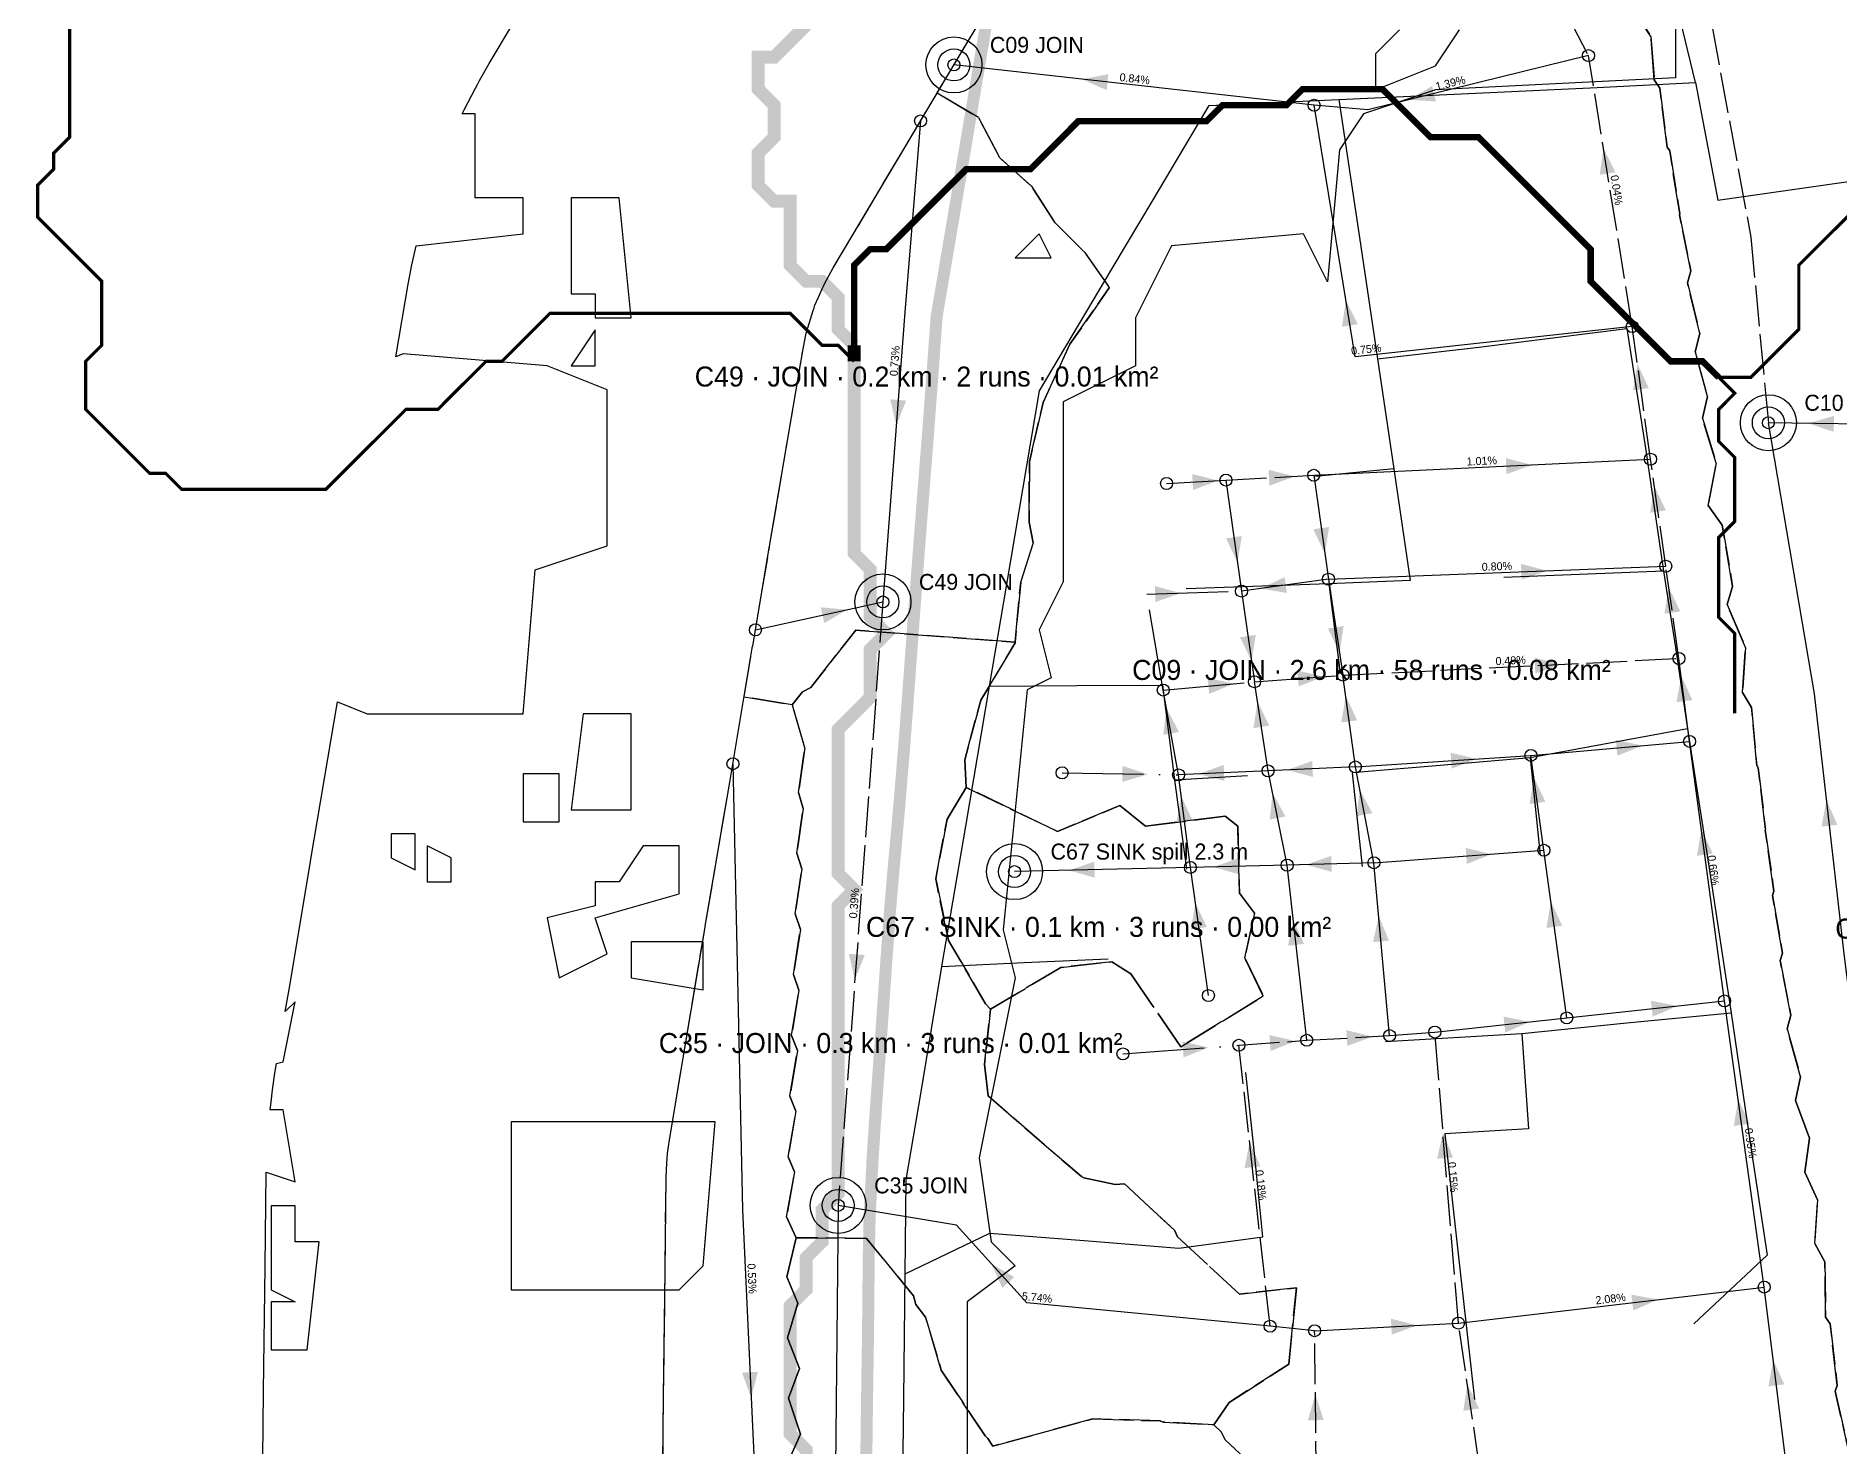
# Model space of a CAD drawing. Header units: metres. Extents: x 441395 to 476894, y 2561381 to 2578972.
# Drawn here: x 449871.5 to 450322.4, y 2569635 to 2569987.7 of the extents above; entities that cross this region are included whole.
import ezdxf
from ezdxf.enums import TextEntityAlignment as Align

# ---------------------------------------------------------------- set-up
doc = ezdxf.new("R2010")
doc.units = ezdxf.units.M
doc.header["$LTSCALE"] = 8
doc.linetypes.add('DASHDOT', pattern=[3.556, 2.54, -0.508, 0, -0.508])
doc.linetypes.add('DASHED', pattern=[1.524, 1.27, -0.254])
for name, color, linetype in [('A_ARROWS', 7, 'Continuous'), ('A_BUILT_2006', 252, 'Continuous'), ('A_CATCH_LABEL', 7, 'Continuous'), ('A_CATCHMENTS', 7, 'Continuous'), ('A_ENVELOPE', 3, 'Continuous'), ('A_GRADIENT', 8, 'Continuous'), ('A_JUNCTIONS', 8, 'Continuous'), ('A_MAIN_PIPE', 5, 'Continuous'), ('A_OUTLET_LABEL', 7, 'Continuous'), ('A_OUTLETS', 7, 'Continuous'), ('A_RUNS', 7, 'Continuous'), ('A_STREAMS', 5, 'Continuous'), ('A_WADI', 4, 'Continuous')]:
    doc.layers.add(name, color=color, linetype=linetype)

msp = doc.modelspace()

# ---------------------------------------------------------------- linework, layer by layer
at = {"layer": 'A_ARROWS', "color": 2}
for points in [[(450133, 2569976.87), (450139.58, 2569978.14), (450139.14, 2569974.17)], [(450214.75, 2569971.74), (450220.48, 2569975.21), (450221.44, 2569971.32)], [(450263.32, 2569959.62), (450266.31, 2569953.62), (450262.37, 2569952.99)], [(450198.92, 2569921.63), (450201.92, 2569915.63), (450197.97, 2569914.99)], [(450271.8, 2569905.73), (450274.65, 2569899.66), (450270.69, 2569899.12)], [(450245.4, 2569880.46), (450239.1, 2569878.16), (450238.91, 2569882.16)], [(450167.02, 2569876.55), (450160.75, 2569874.18), (450160.52, 2569878.18)], [(450186.11, 2569877.6), (450179.83, 2569875.25), (450179.61, 2569879.25)], [(450276.04, 2569875.14), (450278.92, 2569869.09), (450274.96, 2569868.52)], [(450171.84, 2569856.05), (450168.98, 2569862.11), (450172.94, 2569862.66)], [(450193.68, 2569858.32), (450190.79, 2569864.37), (450194.75, 2569864.94)], [(450177.58, 2569849.56), (450183.64, 2569852.41), (450184.19, 2569848.44)], [(450249.17, 2569853.99), (450242.85, 2569851.74), (450242.7, 2569855.74)], [(450157.66, 2569848.4), (450151.33, 2569846.19), (450151.2, 2569850.18)], [(450279.65, 2569849.87), (450282.53, 2569843.81), (450278.57, 2569843.25)], [(450197.36, 2569833.54), (450194.43, 2569839.57), (450198.38, 2569840.17)], [(450175.37, 2569831.36), (450172.47, 2569837.4), (450176.43, 2569837.98)], [(450252.59, 2569830.6), (450246.3, 2569828.29), (450246.1, 2569832.28)], [(450170.96, 2569825.78), (450164.77, 2569823.21), (450164.41, 2569827.19)], [(450193.36, 2569827.54), (450187.13, 2569825.07), (450186.83, 2569829.06)], [(450282.75, 2569827.75), (450285.55, 2569821.66), (450281.58, 2569821.15)], [(450176.86, 2569821.29), (450179.79, 2569815.27), (450175.84, 2569814.67)], [(450198.92, 2569822.69), (450201.75, 2569816.61), (450197.79, 2569816.08)], [(450154.11, 2569819.62), (450157.22, 2569813.68), (450153.28, 2569812.97)], [(450231.64, 2569806.95), (450225.38, 2569804.53), (450225.12, 2569808.52)], [(450272.98, 2569810.3), (450266.78, 2569807.74), (450266.43, 2569811.73)], [(450149.48, 2569803.1), (450143.04, 2569801.22), (450143.11, 2569805.21)], [(450162.07, 2569803.19), (450168.38, 2569805.47), (450168.56, 2569801.48)], [(450184.22, 2569804.18), (450190.52, 2569806.47), (450190.7, 2569802.47)], [(450180.6, 2569798.46), (450183.83, 2569792.59), (450179.91, 2569791.79)], [(450202.4, 2569799.31), (450205.57, 2569793.4), (450201.65, 2569792.64)], [(450245.96, 2569802.32), (450248.8, 2569796.24), (450244.84, 2569795.7)], [(450157.79, 2569797.68), (450160.58, 2569791.58), (450156.61, 2569791.08)], [(450287.81, 2569789.36), (450290.65, 2569783.28), (450286.68, 2569782.75)], [(450188.93, 2569780.53), (450195.27, 2569782.72), (450195.39, 2569778.72)], [(450235.42, 2569783.17), (450229.18, 2569780.71), (450228.89, 2569784.7)], [(450250.18, 2569771.32), (450253.02, 2569765.25), (450249.06, 2569764.71)], [(450185.77, 2569766.86), (450188.47, 2569760.72), (450184.49, 2569760.28)], [(450207.14, 2569767.71), (450209.71, 2569761.52), (450205.73, 2569761.16)], [(450281.78, 2569745.2), (450275.63, 2569742.52), (450275.2, 2569746.5)], [(450244.93, 2569741.23), (450238.78, 2569738.56), (450238.35, 2569742.54)], [(450164.6, 2569734.81), (450158.36, 2569732.35), (450158.07, 2569736.33)], [(450186.36, 2569736.42), (450180.12, 2569733.95), (450179.83, 2569737.94)], [(450205.57, 2569737.55), (450199.29, 2569735.19), (450199.06, 2569739.18)], [(450297, 2569721.82), (450299.86, 2569715.75), (450295.89, 2569715.2)], [(450223.21, 2569713.56), (450225.72, 2569707.34), (450221.73, 2569707.02)], [(450174.88, 2569711.26), (450177.57, 2569705.12), (450173.6, 2569704.68)], [(450276.9, 2569671.8), (450270.78, 2569669.06), (450270.31, 2569673.04)], [(450216.69, 2569665.37), (450210.4, 2569663.03), (450210.19, 2569667.03)], [(450305.75, 2569656.7), (450308.52, 2569650.6), (450304.55, 2569650.11)], [(450050.28, 2569647.24), (450047.99, 2569653.54), (450051.98, 2569653.73)], [(450229.32, 2569650.63), (450232.23, 2569644.58), (450228.27, 2569644)], [(450191.32, 2569648.05), (450193.4, 2569641.68), (450189.4, 2569641.63)]]:
    msp.add_solid(points, dxfattribs=at)
at = {"layer": 'A_ARROWS', "color": 3}
for points in [[(450086.55, 2569890.32), (450085.04, 2569896.85), (450089.03, 2569896.55)], [(450314.51, 2569890.84), (450320.94, 2569892.74), (450320.88, 2569888.74)], [(450074.38, 2569844.27), (450068.56, 2569840.95), (450067.7, 2569844.86)], [(450319.07, 2569796.63), (450321.79, 2569790.5), (450317.81, 2569790.05)], [(450129.69, 2569779.12), (450136.05, 2569781.27), (450136.14, 2569777.27)], [(450165.74, 2569779.96), (450172.09, 2569782.11), (450172.19, 2569778.11)], [(450161.31, 2569770.98), (450164.18, 2569764.93), (450160.22, 2569764.37)]]:
    msp.add_solid(points, dxfattribs=at)
at = {"layer": 'A_ARROWS', "color": 1}
for points in [[(450076.21, 2569751.7), (450074.69, 2569758.23), (450078.68, 2569757.94)], [(450110.27, 2569680.82), (450116.04, 2569677.41), (450113.07, 2569674.73)]]:
    msp.add_solid(points, dxfattribs=at)
at = {"layer": 'A_BUILT_2006', "color": 252}
for points in [[(450286.32, 2569976.06), (450277.53, 2570012.61)], [(450233.16, 2569973.47), (450261.77, 2569974.78)], [(450261.77, 2569974.78), (450286.32, 2569976.06)], [(450286.32, 2569976.06), (450291.94, 2569946.64)], [(450150.73, 2569946.76), (450164.76, 2569970.33)], [(450164.76, 2569970.33), (450197.2, 2569971.82)], [(450197.2, 2569971.82), (450233.16, 2569973.47)], [(450197.2, 2569971.82), (450202.71, 2569935.09)], [(450291.94, 2569946.64), (450329.8, 2569952.07)], [(450140.5, 2569929.57), (450150.73, 2569946.76)], [(450202.71, 2569935.09), (450206.8, 2569906.96)], [(450122.32, 2569899.02), (450140.5, 2569929.57)], [(450232.14, 2569909.93), (450269.16, 2569914.53)], [(450269.16, 2569914.53), (450273.8, 2569884.64)], [(450206.8, 2569906.96), (450232.14, 2569909.93)], [(450206.8, 2569906.96), (450210.91, 2569879.46)], [(450114.07, 2569850.11), (450122.32, 2569899.02)], [(450273.8, 2569884.64), (450278.36, 2569853.93)], [(450210.91, 2569879.46), (450191.32, 2569877.55)], [(450210.91, 2569879.46), (450215.03, 2569851.59)], [(450278.36, 2569853.93), (450238.4, 2569852.33)], [(450278.36, 2569853.93), (450281.36, 2569834.85)], [(450109.83, 2569825.17), (450114.07, 2569850.11)], [(450194.64, 2569850.75), (450159, 2569849.52)], [(450215.03, 2569851.59), (450194.64, 2569850.75)], [(450194.64, 2569850.75), (450197.47, 2569828.28)], [(450281.36, 2569834.85), (450284.35, 2569814.47)], [(450109.83, 2569825.17), (450131.71, 2569825.33)], [(450131.71, 2569825.33), (450153.11, 2569825.41)], [(450153.11, 2569825.41), (450153.11, 2569825.4), (450156.13, 2569801.77)], [(450103.94, 2569790.13), (450109.83, 2569825.17)], [(450284.35, 2569814.47), (450245.01, 2569807.25)], [(450284.35, 2569814.47), (450289.86, 2569779.08)], [(450156.13, 2569801.77), (450174.32, 2569802.8)], [(450222.52, 2569805.32), (450200.5, 2569803.49)], [(450200.5, 2569803.49), (450203.02, 2569780.08)], [(450245.01, 2569807.25), (450222.52, 2569805.32)], [(450245.01, 2569807.25), (450247.52, 2569782.87)], [(450156.13, 2569801.77), (450159.09, 2569779.39)], [(450097.95, 2569755.03), (450103.94, 2569790.13)], [(450289.86, 2569779.08), (450295.25, 2569743.4)], [(450092.74, 2569723.77), (450097.95, 2569755.03)], [(450097.95, 2569755.03), (450118.54, 2569756.1)], [(450118.54, 2569756.1), (450139.5, 2569756.99)], [(450269.14, 2569740.94), (450242.93, 2569738.26)], [(450295.25, 2569743.4), (450269.14, 2569740.94)], [(450295.25, 2569743.4), (450299.76, 2569712.67)], [(450242.93, 2569738.26), (450208.82, 2569736.21)], [(450242.93, 2569738.26), (450244.62, 2569714.45)], [(450175.97, 2569709.17), (450173.93, 2569728.57)], [(450089.03, 2569701.78), (450092.74, 2569723.77)], [(450244.62, 2569714.45), (450223.71, 2569713.27)], [(450223.71, 2569713.27), (450227.28, 2569680.95)], [(450299.76, 2569712.67), (450304.27, 2569682.94)], [(450178.19, 2569687.46), (450175.97, 2569709.17)], [(450088.76, 2569678.25), (450089.03, 2569701.78)], [(450088.76, 2569678.25), (450109.91, 2569688.44)], [(450109.91, 2569688.44), (450133.56, 2569686.56)], [(450133.56, 2569686.56), (450157.21, 2569684.68)], [(450157.21, 2569684.68), (450178.19, 2569687.46)], [(450304.27, 2569682.94), (450285.91, 2569665.78)], [(450088.41, 2569647.07), (450088.76, 2569678.25)], [(450227.28, 2569680.95), (450231.11, 2569646.8)], [(450088.03, 2569613.44), (450088.41, 2569647.07)]]:
    msp.add_lwpolyline(points, dxfattribs=at)
at = {"layer": 'A_CATCHMENTS', "color": 2, "linetype": 'DASHED'}
for points in [[(450184.1, 2569622.33), (450168.79, 2569636.76), (450167.75, 2569638.77), (450165.89, 2569640.52), (450169.76, 2569646.11), (450184.65, 2569655.62), (450186.59, 2569674.76), (450172.34, 2569673.18), (450156.87, 2569687.46), (450156.1, 2569689.15), (450143.58, 2569700.71), (450141.29, 2569700.59), (450133.47, 2569702.23), (450132.82, 2569702.55), (450109.49, 2569722.71), (450108.61, 2569730.56), (450110.11, 2569744.39), (450127.67, 2569754.83), (450140.4, 2569756.25), (450145.22, 2569753.24), (450157.66, 2569735.01), (450178.3, 2569747.66), (450173.66, 2569757.26), (450176.09, 2569768.4), (450172.32, 2569773.4), (450171.92, 2569790.17), (450168.79, 2569792.69), (450148.83, 2569790.16), (450142.43, 2569795.31), (450126.87, 2569788.82), (450104.06, 2569799.82), (450103.69, 2569806.76), (450107.66, 2569821.64), (450116.29, 2569835.96), (450116.26, 2569836.17), (450117.66, 2569851.16), (450120.81, 2569860.96), (450119.74, 2569866.12), (450119.84, 2569881.23), (450123.25, 2569896.09), (450129.95, 2569910.65), (450139.8, 2569924.75), (450139.83, 2569924.78), (450133.7, 2569933.54), (450126.27, 2569940.99), (450120.36, 2569950.11), (450112.41, 2569957.25), (450107.09, 2569967.32), (450096.79, 2569973.45), (450099.17, 2569977.44), (450099.17, 2569977.44), (450099.17, 2569977.44), (450113.2, 2570001.01)], [(450269.22, 2569996.61), (450275.18, 2569987.56), (450276.03, 2569976.74), (450277.44, 2569974.64), (450279.2, 2569959.87), (450279.87, 2569958.94), (450282.38, 2569943.25), (450282.3, 2569943), (450285.12, 2569928.95), (450284.29, 2569925.94), (450287.38, 2569913.3), (450286.23, 2569908.74), (450289.33, 2569897.53), (450288.05, 2569892.11), (450291.52, 2569880.9), (450289.46, 2569870.29), (450293.02, 2569865.39), (450295.61, 2569850.06), (450294.25, 2569845.56), (450298.86, 2569834.84), (450298.04, 2569823.58), (450300.32, 2569819.83), (450301.64, 2569805.35), (450302.02, 2569804.75), (450303.83, 2569789.3), (450303.76, 2569789.12), (450305.94, 2569773.9), (450305.59, 2569772.85), (450308.04, 2569758.41), (450307.47, 2569756.59), (450310.18, 2569742.89), (450309.21, 2569739.52), (450312.59, 2569727.52), (450311.31, 2569721.59), (450314.81, 2569712.13), (450313.61, 2569703.68), (450316.83, 2569696.72), (450316.12, 2569685.81), (450318.64, 2569681.27), (450318.84, 2569667.44), (450319.97, 2569665.77), (450321.77, 2569650.32), (450321.26, 2569648.95), (450325.31, 2569630.66)], [(450028.03, 2569614.12), (450028.41, 2569647.75), (450028.41, 2569647.75), (450028.41, 2569647.75), (450028.77, 2569678.93), (450029.03, 2569702.46), (450029.14, 2569704.18), (450029.17, 2569705.92), (450029.31, 2569707.12), (450029.39, 2569708.33), (450029.66, 2569710.04), (450029.86, 2569711.76), (450033.57, 2569733.69), (450038.77, 2569764.9), (450038.8, 2569765.01), (450038.81, 2569765.12), (450044.78, 2569800.14), (450048.54, 2569822.51), (450060.56, 2569820.48), (450063.69, 2569809.73), (450062.11, 2569798.54), (450063.32, 2569794.59), (450061.69, 2569783.37), (450062.95, 2569779.45), (450061.26, 2569768.2), (450062.58, 2569764.31), (450060.83, 2569753.03), (450062.21, 2569749.17), (450060.4, 2569737.86), (450061.85, 2569734.03), (450059.97, 2569722.69), (450061.49, 2569718.89), (450059.53, 2569707.52), (450061.14, 2569703.75), (450059.11, 2569692.52), (450061.53, 2569687.28), (450059.18, 2569677.45), (450061.96, 2569670.91), (450059.35, 2569662.28), (450062.33, 2569654.55), (450059.58, 2569647.12), (450062.64, 2569638.18), (450059.87, 2569631.96)]]:
    msp.add_lwpolyline(points, dxfattribs=at)
at = {"layer": 'A_CATCHMENTS', "color": 3, "linetype": 'DASHED'}
for points in [[(450325.31, 2569630.66), (450321.26, 2569648.95), (450321.77, 2569650.32), (450319.97, 2569665.77), (450318.84, 2569667.44), (450318.64, 2569681.27), (450316.12, 2569685.81), (450316.83, 2569696.72), (450313.61, 2569703.68), (450314.81, 2569712.13), (450311.31, 2569721.59), (450312.59, 2569727.52), (450309.21, 2569739.52), (450310.18, 2569742.89), (450307.47, 2569756.59), (450308.04, 2569758.41), (450305.59, 2569772.85), (450305.94, 2569773.9), (450303.76, 2569789.12), (450303.83, 2569789.3), (450303.83, 2569789.3), (450302.02, 2569804.75), (450301.64, 2569805.35), (450300.32, 2569819.83), (450298.04, 2569823.58), (450298.86, 2569834.84), (450294.25, 2569845.56), (450295.61, 2569850.06), (450293.02, 2569865.39), (450289.46, 2569870.29), (450291.52, 2569880.9), (450288.05, 2569892.11), (450289.33, 2569897.53), (450286.23, 2569908.74), (450287.38, 2569913.3), (450284.29, 2569925.94), (450285.12, 2569928.95), (450282.3, 2569943), (450282.38, 2569943.25), (450279.87, 2569958.94), (450279.2, 2569959.87), (450277.44, 2569974.64), (450276.03, 2569976.74), (450275.18, 2569987.56), (450269.22, 2569996.61)], [(450059.87, 2569631.96), (450062.64, 2569638.18), (450059.58, 2569647.12), (450062.33, 2569654.55), (450059.35, 2569662.28), (450061.96, 2569670.91), (450059.18, 2569677.45), (450061.53, 2569687.28), (450079.15, 2569687.1), (450090.84, 2569672.76), (450091.43, 2569670.61), (450093.9, 2569667.44), (450097.78, 2569654.19), (450108.76, 2569637.71), (450109.45, 2569637.05), (450110.73, 2569635.17), (450135.69, 2569642), (450152.48, 2569641.47), (450153.28, 2569641.19), (450165.89, 2569640.52), (450167.75, 2569638.77), (450168.79, 2569636.76), (450184.1, 2569622.33)]]:
    msp.add_lwpolyline(points, dxfattribs=at)
for points in [[(450119.84, 2569881.23), (450119.74, 2569866.12), (450120.81, 2569860.96), (450117.66, 2569851.16), (450116.26, 2569836.17), (450076.42, 2569839.12), (450065.19, 2569824.79), (450063.1, 2569823.72), (450060.56, 2569820.48), (450048.54, 2569822.51), (450050.66, 2569835.11), (450050.67, 2569835.16), (450050.68, 2569835.22), (450054.91, 2569860.13), (450063.16, 2569909.01), (450063.64, 2569911.2), (450064.07, 2569913.41), (450064.27, 2569914.08), (450064.42, 2569914.76), (450065.12, 2569916.9), (450065.76, 2569919.05), (450066.03, 2569919.7), (450066.24, 2569920.36), (450067.15, 2569922.42), (450068, 2569924.5), (450068.33, 2569925.11), (450068.6, 2569925.75), (450069.7, 2569927.71), (450070.76, 2569929.7), (450088.94, 2569960.25), (450096.79, 2569973.45), (450107.09, 2569967.32), (450112.41, 2569957.25), (450120.36, 2569950.11), (450126.27, 2569940.99), (450133.7, 2569933.54), (450139.83, 2569924.78), (450139.8, 2569924.75), (450129.95, 2569910.65), (450123.25, 2569896.09), (450119.84, 2569881.23)], [(450145.22, 2569753.24), (450140.4, 2569756.25), (450127.67, 2569754.83), (450110.11, 2569744.39), (450108.88, 2569745.71), (450099.63, 2569761.56), (450096.42, 2569776.97), (450099.24, 2569791.93), (450104.06, 2569799.82), (450126.87, 2569788.82), (450142.43, 2569795.31), (450148.83, 2569790.16), (450168.79, 2569792.69), (450171.92, 2569790.17), (450172.32, 2569773.4), (450176.09, 2569768.4), (450173.66, 2569757.26), (450178.3, 2569747.66), (450157.66, 2569735.01), (450145.22, 2569753.24)]]:
    msp.add_lwpolyline(points, close=True, dxfattribs=at)
at = {"layer": 'A_CATCHMENTS', "color": 1, "linetype": 'DASHED'}
msp.add_lwpolyline([(450061.85, 2569734.03), (450060.4, 2569737.86), (450062.21, 2569749.17), (450060.83, 2569753.03), (450062.58, 2569764.31), (450061.26, 2569768.2), (450062.95, 2569779.45), (450061.69, 2569783.37), (450063.32, 2569794.59), (450062.11, 2569798.54), (450063.69, 2569809.73), (450060.56, 2569820.48), (450063.1, 2569823.72), (450065.19, 2569824.79), (450076.42, 2569839.12), (450116.26, 2569836.17), (450116.29, 2569835.96), (450107.66, 2569821.64), (450103.69, 2569806.76), (450104.06, 2569799.82), (450099.24, 2569791.93), (450096.42, 2569776.97), (450099.63, 2569761.56), (450108.88, 2569745.71), (450110.11, 2569744.39), (450108.61, 2569730.56), (450109.49, 2569722.71), (450132.82, 2569702.55), (450133.47, 2569702.23), (450141.29, 2569700.59), (450143.58, 2569700.71), (450156.1, 2569689.15), (450156.87, 2569687.46), (450172.34, 2569673.18), (450186.59, 2569674.76), (450184.65, 2569655.62), (450169.76, 2569646.11), (450165.89, 2569640.52), (450153.28, 2569641.19), (450152.48, 2569641.47), (450135.69, 2569642), (450110.73, 2569635.17), (450109.45, 2569637.05), (450108.76, 2569637.71), (450097.78, 2569654.19), (450093.9, 2569667.44), (450091.43, 2569670.61), (450090.84, 2569672.76), (450079.15, 2569687.1), (450061.53, 2569687.28), (450059.11, 2569692.52), (450061.14, 2569703.75), (450059.53, 2569707.52), (450061.49, 2569718.89), (450059.97, 2569722.69), (450061.85, 2569734.03)], close=True, dxfattribs=at)
at = {"layer": 'A_ENVELOPE', "color": 3}
msp.add_lwpolyline([(450028.03, 2569614.12), (450028.41, 2569647.75), (450028.41, 2569647.75), (450028.41, 2569647.75), (450028.77, 2569678.93), (450029.03, 2569702.46), (450029.14, 2569704.18), (450029.17, 2569705.92), (450029.31, 2569707.12), (450029.39, 2569708.33), (450029.66, 2569710.04), (450029.86, 2569711.76), (450033.57, 2569733.69), (450038.77, 2569764.9), (450038.8, 2569765.01), (450038.81, 2569765.12), (450044.78, 2569800.14), (450050.66, 2569835.11), (450050.67, 2569835.16), (450050.68, 2569835.22), (450054.91, 2569860.13), (450063.16, 2569909.01), (450063.64, 2569911.2), (450064.07, 2569913.41), (450064.27, 2569914.08), (450064.42, 2569914.76), (450065.12, 2569916.9), (450065.76, 2569919.05), (450066.03, 2569919.7), (450066.24, 2569920.36), (450067.15, 2569922.42), (450068, 2569924.5), (450068.33, 2569925.11), (450068.6, 2569925.75), (450069.7, 2569927.71), (450070.76, 2569929.7), (450088.94, 2569960.25), (450099.17, 2569977.44), (450099.17, 2569977.44), (450099.17, 2569977.44), (450113.2, 2570001.01)], dxfattribs=at)
at = {"layer": 'A_JUNCTIONS'}
for centre in [(450259.58, 2569982.77), (450100.96, 2569980.45), (450190.99, 2569970.38), (450092.62, 2569966.44), (450270.53, 2569915.03), (450304.53, 2569891), (450275.08, 2569881.88), (450154.11, 2569875.81), (450168.97, 2569876.66), (450190.89, 2569877.86), (450194.59, 2569851.89), (450278.89, 2569855.13), (450172.84, 2569848.91), (450083.22, 2569846.2), (450051.36, 2569839.24), (450282.19, 2569832.07), (450153.29, 2569824.17), (450176.1, 2569826.25), (450198.21, 2569827.91), (450284.86, 2569811.35), (450245.2, 2569807.84), (450045.73, 2569805.77), (450128.01, 2569803.48), (450157.12, 2569802.97), (450179.49, 2569803.97), (450201.31, 2569804.95), (450248.43, 2569784.12), (450116.12, 2569778.8), (450160.06, 2569779.83), (450184.26, 2569780.4), (450205.93, 2569781.02), (450164.58, 2569747.81), (450293.57, 2569746.46), (450221.17, 2569738.68), (450254.14, 2569742.22), (450172.2, 2569735.37), (450189.14, 2569736.62), (450209.86, 2569737.79), (450143.21, 2569733.23), (450072.03, 2569695.35), (450303.5, 2569674.94), (450179.99, 2569665.15), (450191.12, 2569664.02), (450227.07, 2569665.92)]:
    msp.add_circle(centre, 1.5, dxfattribs=at)
at = {"layer": 'A_MAIN_PIPE', "color": 5, "const_width": 3}
msp.add_lwpolyline([(450108.98, 2569990.37), (450096.64, 2569917.51), (450095.91, 2569907.35), (450095.33, 2569899.37), (450094.42, 2569887.39), (450094.3, 2569885.87), (450093.46, 2569875.14), (450092.62, 2569864.42), (450091.9, 2569855.06), (450091.7, 2569852.46), (450091.53, 2569850.26), (450090.99, 2569842.99), (450090.2, 2569832.26), (450089.41, 2569821.52), (450088.59, 2569810.78), (450087.6, 2569798.8), (450087.32, 2569795.37), (450086.78, 2569789.29), (450085.81, 2569778.59), (450084.99, 2569768.94), (450084.12, 2569757.22), (450083.3, 2569745.27), (450083.22, 2569744.08), (450082.63, 2569735.76), (450081.85, 2569725.03), (450081.11, 2569714.32), (450080.63, 2569706.88), (450080.02, 2569694.95), (450079.99, 2569694.37), (450079.9, 2569692.63), (450079.67, 2569682.34), (450079.56, 2569670.4), (450079.56, 2569669.88), (450079.46, 2569660.85), (450079.3, 2569650.08), (450079.15, 2569639.33), (450079.04, 2569628.61)], dxfattribs=at)
at = {"layer": 'A_OUTLETS', "color": 5}
for centre, radius in [((450100.96, 2569980.45), 7), ((450100.96, 2569980.45), 4), ((450083.22, 2569846.2), 7), ((450083.22, 2569846.2), 4), ((450072.03, 2569695.35), 7), ((450072.03, 2569695.35), 4)]:
    msp.add_circle(centre, radius, dxfattribs=at)
at = {"layer": 'A_OUTLETS', "color": 1}
for centre, radius in [((450304.53, 2569891), 7), ((450304.53, 2569891), 4), ((450116.12, 2569778.8), 7), ((450116.12, 2569778.8), 4)]:
    msp.add_circle(centre, radius, dxfattribs=at)
at = {"layer": 'A_RUNS', "color": 3, "linetype": 'DASHED'}
msp.add_lwpolyline([(450278.52, 2570130.59), (450253.22, 2570067.05), (450290.38, 2569990.44), (450300.13, 2569937.42), (450304.53, 2569891)], dxfattribs=at)
at = {"layer": 'A_RUNS', "color": 2, "linetype": 'DASHED'}
for points in [[(450159.83, 2570090.24), (450177.51, 2570090.2), (450205.9, 2570074.36), (450232.06, 2570035.6), (450259.58, 2569982.77)], [(450270.53, 2569915.03), (450259.58, 2569982.77)], [(450275.08, 2569881.88), (450270.53, 2569915.03)], [(450278.89, 2569855.13), (450275.08, 2569881.88)], [(450168.97, 2569876.66), (450190.89, 2569877.86)], [(450282.19, 2569832.07), (450278.89, 2569855.13)], [(450198.21, 2569827.91), (450282.19, 2569832.07)], [(450172.2, 2569735.37), (450189.14, 2569736.62)], [(450179.99, 2569665.15), (450172.2, 2569735.37)], [(450189.14, 2569736.62), (450209.86, 2569737.79)], [(450227.07, 2569665.92), (450221.17, 2569738.68)], [(450191.74, 2569614.1), (450191.12, 2569664.02)], [(450234.14, 2569617.8), (450227.07, 2569665.92)]]:
    msp.add_lwpolyline(points, dxfattribs=at)
at = {"layer": 'A_RUNS', "color": 2}
for points in [[(450190.99, 2569970.38), (450100.96, 2569980.45)], [(450259.58, 2569982.77), (450204.43, 2569969.2), (450190.99, 2569970.38)], [(450270.53, 2569915.03), (450201.23, 2569907.45), (450190.99, 2569970.38)], [(450190.89, 2569877.86), (450275.08, 2569881.88)], [(450168.97, 2569876.66), (450172.84, 2569848.91)], [(450190.89, 2569877.86), (450194.59, 2569851.89)], [(450194.59, 2569851.89), (450278.89, 2569855.13)], [(450194.59, 2569851.89), (450172.84, 2569848.91)], [(450172.84, 2569848.91), (450176.1, 2569826.25)], [(450194.59, 2569851.89), (450198.21, 2569827.91)], [(450284.86, 2569811.35), (450282.19, 2569832.07)], [(450179.49, 2569803.97), (450176.1, 2569826.25)], [(450201.31, 2569804.95), (450198.21, 2569827.91)], [(450157.12, 2569802.97), (450153.29, 2569824.17)], [(450201.31, 2569804.95), (450245.2, 2569807.84)], [(450245.2, 2569807.84), (450284.86, 2569811.35)], [(450248.43, 2569784.12), (450245.2, 2569807.84)], [(450293.57, 2569746.46), (450284.86, 2569811.35)], [(450045.73, 2569805.77), (450048.12, 2569694.21), (450054.83, 2569548.28)], [(450179.49, 2569803.97), (450157.12, 2569802.97)], [(450160.06, 2569779.83), (450157.12, 2569802.97)], [(450201.31, 2569804.95), (450179.49, 2569803.97)], [(450184.26, 2569780.4), (450179.49, 2569803.97)], [(450205.93, 2569781.02), (450201.31, 2569804.95)], [(450205.93, 2569781.02), (450184.26, 2569780.4)], [(450189.14, 2569736.62), (450184.26, 2569780.4)], [(450205.93, 2569781.02), (450248.43, 2569784.12)], [(450209.86, 2569737.79), (450205.93, 2569781.02)], [(450254.14, 2569742.22), (450248.43, 2569784.12)], [(450254.14, 2569742.22), (450293.57, 2569746.46)], [(450303.5, 2569674.94), (450293.57, 2569746.46)], [(450221.17, 2569738.68), (450254.14, 2569742.22)], [(450209.86, 2569737.79), (450221.17, 2569738.68)], [(450227.07, 2569665.92), (450303.5, 2569674.94)], [(450310.36, 2569619.42), (450303.5, 2569674.94)], [(450191.12, 2569664.02), (450227.07, 2569665.92)]]:
    msp.add_lwpolyline(points, dxfattribs=at)
at = {"layer": 'A_RUNS', "color": 3}
for points in [[(450092.62, 2569966.44), (450088.7, 2569918.65), (450083.22, 2569846.2)], [(450339.48, 2569890.45), (450304.53, 2569891)], [(450337.87, 2569644.53), (450323.45, 2569758.24), (450316.05, 2569823.21), (450304.53, 2569891)], [(450051.36, 2569839.24), (450083.22, 2569846.2)], [(450184.26, 2569780.4), (450160.06, 2569779.83)], [(450160.06, 2569779.83), (450116.12, 2569778.8)], [(450164.58, 2569747.81), (450160.06, 2569779.83)], [(450072.03, 2569695.35), (450070.54, 2569548.11)]]:
    msp.add_lwpolyline(points, dxfattribs=at)
at = {"layer": 'A_RUNS', "color": 2, "linetype": 'DASHDOT'}
for points in [[(450154.11, 2569875.81), (450168.97, 2569876.66)], [(450153.29, 2569824.17), (450149.19, 2569848.12), (450172.84, 2569848.91)], [(450153.29, 2569824.17), (450176.1, 2569826.25)], [(450176.1, 2569826.25), (450198.21, 2569827.91)], [(450128.01, 2569803.48), (450157.12, 2569802.97)], [(450143.21, 2569733.23), (450172.2, 2569735.37)]]:
    msp.add_lwpolyline(points, dxfattribs=at)
at = {"layer": 'A_RUNS', "color": 1, "linetype": 'DASHED'}
msp.add_lwpolyline([(450083.22, 2569846.2), (450072.03, 2569695.35)], dxfattribs=at)
at = {"layer": 'A_RUNS', "color": 1}
for points in [[(450179.99, 2569665.15), (450119.17, 2569670.96), (450101.6, 2569690.43), (450072.03, 2569695.35)], [(450191.12, 2569664.02), (450179.99, 2569665.15)]]:
    msp.add_lwpolyline(points, dxfattribs=at)
at = {"layer": 'A_STREAMS', "color": 5}
for points, const_width in [([(449879.95, 2569990.4), (449879.95, 2569986.39), (449879.95, 2569982.39), (449879.95, 2569978.39), (449879.95, 2569974.39), (449879.95, 2569970.39), (449879.95, 2569966.39), (449879.95, 2569962.38), (449875.95, 2569958.38), (449875.95, 2569954.38), (449871.95, 2569950.38), (449871.95, 2569946.38), (449871.95, 2569942.37), (449875.95, 2569938.37), (449879.95, 2569934.37), (449883.95, 2569930.37), (449887.96, 2569926.37), (449887.96, 2569922.37), (449887.96, 2569918.36), (449887.96, 2569914.36), (449887.96, 2569910.36), (449883.95, 2569906.36), (449883.95, 2569902.36), (449883.95, 2569898.36), (449883.95, 2569894.35), (449887.96, 2569890.35), (449891.96, 2569886.35), (449895.96, 2569882.35), (449899.96, 2569878.35), (449903.96, 2569878.35), (449907.96, 2569874.34), (449911.97, 2569874.34), (449915.97, 2569874.34), (449919.97, 2569874.34), (449923.97, 2569874.34), (449927.97, 2569874.34), (449931.98, 2569874.34), (449935.98, 2569874.34), (449939.98, 2569874.34), (449943.98, 2569874.34), (449947.98, 2569878.35), (449951.98, 2569882.35), (449955.99, 2569886.35), (449959.99, 2569890.35), (449963.99, 2569894.35), (449967.99, 2569894.35), (449971.99, 2569894.35), (449975.99, 2569898.36), (449980, 2569902.36), (449984, 2569906.36), (449988, 2569906.36), (449992, 2569910.36), (449996, 2569914.36), (450000, 2569918.36), (450004.01, 2569918.36), (450008.01, 2569918.36), (450012.01, 2569918.36), (450016.01, 2569918.36), (450020.01, 2569918.36), (450024.02, 2569918.36), (450028.02, 2569918.36), (450032.02, 2569918.36), (450036.02, 2569918.36), (450040.02, 2569918.36), (450044.02, 2569918.36), (450048.03, 2569918.36), (450052.03, 2569918.36), (450056.03, 2569918.36), (450060.03, 2569918.36), (450064.03, 2569914.36), (450068.03, 2569910.36), (450072.04, 2569910.36), (450076.04, 2569906.36)], 0.8), ([(450064.03, 2569990.4), (450060.03, 2569986.39), (450056.03, 2569982.39), (450052.03, 2569982.39), (450052.03, 2569978.39), (450052.03, 2569974.39), (450056.03, 2569970.39), (450056.03, 2569966.39), (450056.03, 2569962.38), (450052.03, 2569958.38), (450052.03, 2569954.38), (450052.03, 2569950.38), (450056.03, 2569946.38), (450060.03, 2569946.38), (450060.03, 2569942.37), (450060.03, 2569938.37), (450060.03, 2569934.37), (450060.03, 2569930.37), (450064.03, 2569926.37), (450068.03, 2569926.37), (450072.04, 2569922.37), (450072.04, 2569918.36), (450072.04, 2569914.36), (450076.04, 2569910.36)], 3.2), ([(450292.13, 2569902.36), (450288.13, 2569906.36), (450284.13, 2569906.36), (450280.13, 2569906.36), (450276.13, 2569910.36), (450272.12, 2569914.36), (450268.12, 2569918.36), (450264.12, 2569922.37), (450260.12, 2569926.37), (450260.12, 2569930.37), (450260.12, 2569934.37), (450256.12, 2569938.37), (450252.11, 2569942.37), (450248.11, 2569946.38), (450244.11, 2569950.38), (450240.11, 2569954.38), (450236.11, 2569958.38), (450232.11, 2569962.38), (450228.1, 2569962.38), (450224.1, 2569962.38), (450220.1, 2569962.38), (450216.1, 2569966.39), (450212.1, 2569970.39), (450208.1, 2569974.39), (450204.09, 2569974.39), (450200.09, 2569974.39), (450196.09, 2569974.39), (450192.09, 2569974.39), (450188.09, 2569974.39), (450184.09, 2569970.39), (450180.08, 2569970.39), (450176.08, 2569970.39), (450172.08, 2569970.39), (450168.08, 2569970.39), (450164.08, 2569966.39), (450160.07, 2569966.39), (450156.07, 2569966.39), (450152.07, 2569966.39), (450148.07, 2569966.39), (450144.07, 2569966.39), (450140.07, 2569966.39), (450136.06, 2569966.39), (450132.06, 2569966.39), (450128.06, 2569962.38), (450124.06, 2569958.38), (450120.06, 2569954.38), (450116.06, 2569954.38), (450112.05, 2569954.38), (450108.05, 2569954.38), (450104.05, 2569954.38), (450100.05, 2569950.38), (450096.05, 2569946.38), (450092.04, 2569942.37), (450088.04, 2569938.37), (450084.04, 2569934.37), (450080.04, 2569934.37), (450076.04, 2569930.37), (450076.04, 2569926.37), (450076.04, 2569922.37), (450076.04, 2569918.36), (450076.04, 2569914.36), (450076.04, 2569910.36)], 1.6), ([(450336.15, 2569954.38), (450332.15, 2569950.38), (450328.15, 2569946.38), (450324.15, 2569942.37), (450320.14, 2569938.37), (450316.14, 2569934.37), (450312.14, 2569930.37), (450312.14, 2569926.37), (450312.14, 2569922.37), (450312.14, 2569918.36), (450312.14, 2569914.36), (450308.14, 2569910.36), (450304.14, 2569906.36), (450300.14, 2569902.36), (450296.13, 2569902.36), (450292.13, 2569902.36)], 0.8), ([(450076.04, 2569910.36), (450076.04, 2569906.36)], 3.2), ([(450076.04, 2569906.36), (450076.04, 2569902.36), (450076.04, 2569898.36), (450076.04, 2569894.35), (450076.04, 2569890.35), (450076.04, 2569886.35), (450076.04, 2569882.35), (450076.04, 2569878.35), (450076.04, 2569874.34), (450076.04, 2569870.34), (450076.04, 2569866.34), (450076.04, 2569862.34), (450076.04, 2569858.34), (450080.04, 2569854.34), (450080.04, 2569850.33), (450080.04, 2569846.33), (450080.04, 2569842.33), (450084.04, 2569838.33), (450080.04, 2569834.33), (450080.04, 2569830.32), (450080.04, 2569826.32), (450080.04, 2569822.32), (450076.04, 2569818.32), (450072.04, 2569814.32), (450072.04, 2569810.32), (450072.04, 2569806.31), (450072.04, 2569802.31), (450072.04, 2569798.31), (450072.04, 2569794.31), (450072.04, 2569790.31), (450072.04, 2569786.31), (450072.04, 2569782.3), (450072.04, 2569778.3), (450076.04, 2569774.3), (450072.04, 2569770.3), (450072.04, 2569766.3), (450072.04, 2569762.29), (450072.04, 2569758.29), (450072.04, 2569754.29), (450072.04, 2569750.29), (450072.04, 2569746.29), (450072.04, 2569742.29), (450072.04, 2569738.28), (450072.04, 2569734.28), (450072.04, 2569730.28), (450072.04, 2569726.28), (450072.04, 2569722.28), (450072.04, 2569718.28), (450072.04, 2569714.27), (450072.04, 2569710.27), (450072.04, 2569706.27), (450072.04, 2569702.27), (450072.04, 2569698.27), (450068.03, 2569694.26), (450068.03, 2569690.26), (450068.03, 2569686.26), (450064.03, 2569682.26), (450064.03, 2569678.26), (450064.03, 2569674.26), (450060.03, 2569670.25), (450060.03, 2569666.25), (450060.03, 2569662.25), (450060.03, 2569658.25), (450060.03, 2569654.25), (450060.03, 2569650.24), (450060.03, 2569646.24), (450060.03, 2569642.24), (450060.03, 2569638.24), (450064.03, 2569634.24), (450064.03, 2569630.24)], 3.2), ([(450296.13, 2569818.32), (450296.13, 2569822.32), (450296.13, 2569826.32), (450296.13, 2569830.32), (450296.13, 2569834.33), (450296.13, 2569838.33), (450292.13, 2569842.33), (450292.13, 2569846.33), (450292.13, 2569850.33), (450292.13, 2569854.34), (450292.13, 2569858.34), (450292.13, 2569862.34), (450296.13, 2569866.34), (450296.13, 2569870.34), (450296.13, 2569874.34), (450296.13, 2569878.35), (450296.13, 2569882.35), (450292.13, 2569886.35), (450292.13, 2569890.35), (450292.13, 2569894.35), (450296.13, 2569898.36), (450292.13, 2569902.36)], 0.8)]:
    msp.add_lwpolyline(points, dxfattribs=dict(at, const_width=const_width))
at = {"layer": 'A_WADI', "color": 4}
for points in [[(449928.04, 2569615.25), (449928.42, 2569648.89), (449928.77, 2569680.06), (449929.04, 2569703.59), (449929.04, 2569703.66), (449936.31, 2569701.24), (449933.31, 2569719.24), (449930.1, 2569719.24), (449930.39, 2569721.82), (449930.36, 2569721.83), (449930.56, 2569723.55), (449930.63, 2569724.05), (449930.64, 2569724.13), (449930.67, 2569724.28), (449931.26, 2569728.41), (449931.67, 2569730.83), (449933.31, 2569731.24), (449936.31, 2569746.24), (449933.85, 2569743.78), (449934.95, 2569750.24), (449940.14, 2569781.36), (449940.17, 2569781.54), (449940.2, 2569781.76), (449940.23, 2569781.94), (449946.18, 2569816.83), (449946.92, 2569821.2), (449954.31, 2569818.24), (449993.31, 2569818.24), (449996.31, 2569854.24), (450014.31, 2569860.24), (450014.31, 2569899.24), (449999.31, 2569905.24), (449963.31, 2569908.24), (449961.48, 2569907.45), (449964.55, 2569925.65), (449965.49, 2569930.47), (449965.72, 2569931.54), (449965.93, 2569932.61), (449966.53, 2569935.26), (449993.31, 2569938.24), (449993.31, 2569947.24), (449981.31, 2569947.24), (449981.31, 2569968.24), (449978.07, 2569968.24), (449978.57, 2569969.26), (449981.37, 2569974.64), (449981.91, 2569975.6), (449982.42, 2569976.56), (449984.82, 2569980.84), (449996.96, 2570001.24)], [(450281.31, 2569998.24), (450281.31, 2569977.24), (450221.31, 2569974.24), (450203.31, 2569968.24), (450197.31, 2569959.24), (450194.31, 2569926.24), (450188.31, 2569938.24), (450155.31, 2569935.24), (450146.31, 2569917.24), (450146.31, 2569905.24), (450128.31, 2569896.24), (450128.31, 2569851.24), (450122.31, 2569839.24), (450125.31, 2569827.24), (450119.31, 2569824.24), (450113.31, 2569764.24), (450116.31, 2569752.24), (450107.31, 2569707.24), (450110.31, 2569686.24), (450116.31, 2569680.24), (450104.31, 2569671.24), (450104.31, 2569617.24)], [(450212.31, 2569989.24), (450206.31, 2569983.24), (450206.31, 2569974.24), (450221.31, 2569980.24), (450227.31, 2569989.24)]]:
    msp.add_lwpolyline(points, dxfattribs=at)
for points in [[(450005.31, 2569923.24), (450011.31, 2569923.24), (450011.31, 2569917.24), (450020.31, 2569917.24), (450017.31, 2569947.24), (450005.31, 2569947.24), (450005.31, 2569923.24)], [(450125.31, 2569932.24), (450122.31, 2569938.24), (450116.31, 2569932.24), (450125.31, 2569932.24)], [(450011.31, 2569905.24), (450011.31, 2569914.24), (450005.31, 2569905.24), (450011.31, 2569905.24)], [(450005.31, 2569794.24), (450020.31, 2569794.24), (450020.31, 2569818.24), (450008.31, 2569818.24), (450005.31, 2569794.24)], [(449993.31, 2569791.24), (450002.31, 2569791.24), (450002.31, 2569803.24), (449993.31, 2569803.24), (449993.31, 2569791.24)], [(449960.31, 2569782.24), (449966.31, 2569779.24), (449966.31, 2569788.24), (449960.31, 2569788.24), (449960.31, 2569782.24)], [(449969.31, 2569776.24), (449975.31, 2569776.24), (449975.31, 2569782.24), (449969.31, 2569785.24), (449969.31, 2569776.24)], [(450017.31, 2569776.24), (450011.31, 2569776.24), (450011.31, 2569770.24), (449999.31, 2569767.24), (450002.31, 2569752.24), (450014.31, 2569758.24), (450011.31, 2569767.24), (450032.31, 2569773.24), (450032.31, 2569785.24), (450023.31, 2569785.24), (450017.31, 2569776.24)], [(450020.31, 2569752.24), (450038.31, 2569749.24), (450038.31, 2569761.24), (450020.31, 2569761.24), (450020.31, 2569752.24)], [(449990.31, 2569674.24), (450032.31, 2569674.24), (450038.31, 2569680.24), (450041.31, 2569716.24), (449990.31, 2569716.24), (449990.31, 2569674.24)], [(449930.31, 2569674.24), (449936.31, 2569671.24), (449930.31, 2569671.24), (449930.31, 2569659.24), (449939.31, 2569659.24), (449942.31, 2569686.24), (449936.31, 2569686.24), (449936.31, 2569695.24), (449930.31, 2569695.24), (449930.31, 2569674.24)]]:
    msp.add_lwpolyline(points, close=True, dxfattribs=at)

# ---------------------------------------------------------------- texts
at = {"layer": 'A_CATCH_LABEL', "color": 3}
for s, p in [('C49 · JOIN · 0.2 km · 2 runs · 0.01 km²', (450094.14, 2569902.55)), ('C67 · SINK · 0.1 km · 3 runs · 0.00 km²', (450137.13, 2569764.98))]:
    msp.add_text(s, height=5, dxfattribs=at).set_placement(p, align=Align.MIDDLE_CENTER)
at = {"layer": 'A_CATCH_LABEL', "color": 2}
for s, p in [('C09 · JOIN · 2.6 km · 58 runs · 0.08 km²', (450205.33, 2569829.21)), ('C42 · SINK · 0.2 km · 1 runs · 0.01 km²', (450379.41, 2569764.55))]:
    msp.add_text(s, height=5, dxfattribs=at).set_placement(p, align=Align.MIDDLE_CENTER)
at = {"layer": 'A_CATCH_LABEL', "color": 1}
msp.add_text('C35 · JOIN · 0.3 km · 3 runs · 0.01 km²', height=5, dxfattribs=at).set_placement((450085.16, 2569735.94), align=Align.MIDDLE_CENTER)
at = {"layer": 'A_GRADIENT', "color": 2}
for s, rotation, p in [('0.84%', 353.616, (450145.98, 2569975.42)), ('1.39%', 13.8264, (450225.46, 2569974.37)), ('0.04%', 279.1791, (450265.05, 2569948.9)), ('0.75%', 6.2435, (450204.19, 2569907.77)), ('1.01%', 2.7325, (450232.98, 2569879.87)), ('0.80%', 2.2031, (450236.74, 2569853.51)), ('0.49%', 2.8392, (450240.2, 2569829.99)), ('0.66%', 277.6511, (450289.22, 2569778.91)), ('0.95%', 277.9018, (450298.54, 2569710.7)), ('0.18%', 276.3291, (450176.1, 2569700.26)), ('0.15%', 274.6421, (450224.12, 2569702.3)), ('0.53%', -87.3681, (450048.91, 2569676.98)), ('2.08%', 6.7357, (450265.29, 2569670.43))]:
    msp.add_text(s, height=2, rotation=rotation, dxfattribs=at).set_placement(p, align=Align.BOTTOM_CENTER)
at = {"layer": 'A_GRADIENT', "color": 3}
msp.add_text('0.73%', height=2, rotation=85.6739, dxfattribs=at).set_placement((450087.76, 2569906.33), align=Align.BOTTOM_CENTER)
at = {"layer": 'A_GRADIENT', "color": 1}
for s, rotation, p in [('0.39%', 85.7585, (450077.62, 2569770.78)), ('5.74%', 354.54, (450121.6, 2569670.73))]:
    msp.add_text(s, height=2, rotation=rotation, dxfattribs=at).set_placement(p, align=Align.BOTTOM_CENTER)
at = {"layer": 'A_OUTLET_LABEL', "color": 5}
for s, p in [('C09 JOIN', (450109.96, 2569983.45)), ('C49 JOIN', (450092.22, 2569849.2)), ('C35 JOIN', (450081.03, 2569698.35))]:
    msp.add_text(s, height=4, dxfattribs=at).set_placement(p)
at = {"layer": 'A_OUTLET_LABEL', "color": 1}
for s, p in [('C10 SINK spill 3.1 m', (450313.53, 2569894)), ('C67 SINK spill 2.3 m', (450125.12, 2569781.8))]:
    msp.add_text(s, height=4, dxfattribs=at).set_placement(p)

doc.saveas('drawing.dxf')
